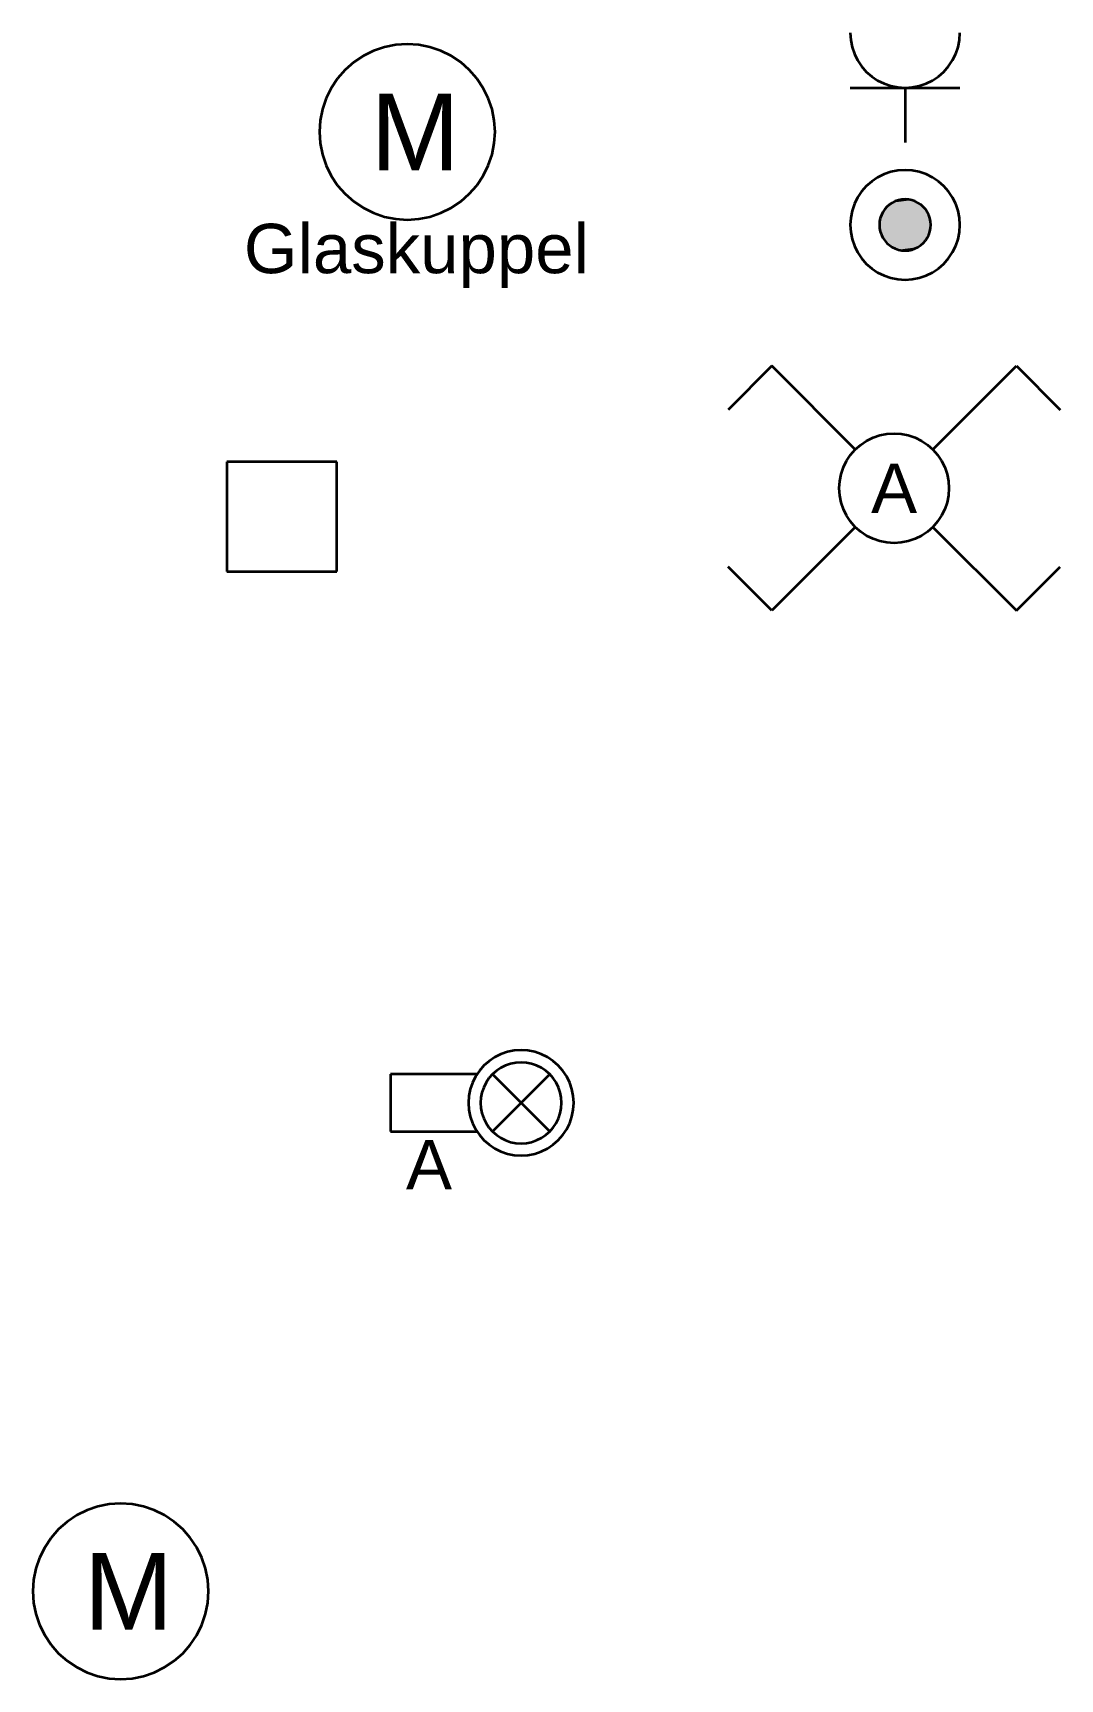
# Model space of a CAD drawing. Extents: x 800 to 1481, y 55 to 490.
# Drawn here: x 1088.06 to 1106.78, y 71.35 to 101.36 of the extents above; entities that cross this region are included whole.
import ezdxf

# ---------------------------------------------------------------- set-up
doc = ezdxf.new("R2010")
doc.units = 0
doc.layers.get('0').update_dxf_attribs({"lineweight": 18})
doc.layers.add('E_GSA', color=7, linetype='Continuous', lineweight=35, true_color=0x804000)
doc.layers.add('E_Licht', color=7, linetype='Continuous', lineweight=35, true_color=0x0080ff)
doc.styles.get("Standard").update_dxf_attribs({"font": 'arial.ttf'})

# ---------------------------------------------------------------- blocks, each defined once
blk = doc.blocks.new('LED-Deckenleuchte mit Trafotunnel-A0Q9B35DAY', base_point=(1094.576, 80.891))
at = {"color": 0, "linetype": 'ByBlock', "lineweight": -2, "ltscale": 0.35}
for p, q in [((1096.276, 82.531), (1096.194, 82.436)), ((1096.371, 82.613), (1096.276, 82.531)), ((1096.475, 82.683), (1096.371, 82.613)), ((1096.588, 82.739), (1096.475, 82.683)), ((1096.673, 82.534), (1096.586, 82.491)), ((1096.707, 82.779), (1096.588, 82.739)), ((1096.764, 82.565), (1096.673, 82.534)), ((1096.83, 82.804), (1096.707, 82.779)), ((1096.859, 82.584), (1096.764, 82.565)), ((1096.955, 82.812), (1096.83, 82.804)), ((1096.955, 82.59), (1096.859, 82.584)), ((1097.081, 82.804), (1096.955, 82.812)), ((1097.052, 82.584), (1096.955, 82.59)), ((1097.147, 82.565), (1097.052, 82.584)), ((1097.204, 82.779), (1097.081, 82.804)), ((1097.238, 82.534), (1097.147, 82.565)), ((1097.323, 82.739), (1097.204, 82.779)), ((1097.325, 82.491), (1097.238, 82.534)), ((1097.436, 82.683), (1097.323, 82.739)), ((1097.54, 82.613), (1097.436, 82.683)), ((1097.634, 82.531), (1097.54, 82.613)), ((1097.717, 82.436), (1097.634, 82.531)), ((1096.15, 82.374), (1094.576, 82.374)), ((1094.576, 82.374), (1094.576, 81.329)), ((1096.124, 82.332), (1096.068, 82.219)), ((1096.194, 82.436), (1096.124, 82.332)), ((1096.37, 82.301), (1096.316, 82.221)), ((1096.433, 82.374), (1096.37, 82.301)), ((1096.506, 82.438), (1096.433, 82.374)), ((1096.433, 82.374), (1097.478, 81.329)), ((1096.433, 81.329), (1097.478, 82.374)), ((1096.586, 82.491), (1096.506, 82.438)), ((1097.405, 82.438), (1097.325, 82.491)), ((1097.478, 82.374), (1097.405, 82.438)), ((1097.541, 82.301), (1097.478, 82.374)), ((1097.595, 82.221), (1097.541, 82.301)), ((1097.787, 82.332), (1097.717, 82.436)), ((1097.843, 82.219), (1097.787, 82.332)), ((1096.003, 81.977), (1095.995, 81.852)), ((1096.028, 82.1), (1096.003, 81.977)), ((1096.068, 82.219), (1096.028, 82.1)), ((1096.223, 81.948), (1096.217, 81.852)), ((1096.242, 82.043), (1096.223, 81.948)), ((1096.273, 82.134), (1096.242, 82.043)), ((1096.316, 82.221), (1096.273, 82.134)), ((1097.638, 82.134), (1097.595, 82.221)), ((1097.669, 82.043), (1097.638, 82.134)), ((1097.688, 81.948), (1097.669, 82.043)), ((1097.694, 81.852), (1097.688, 81.948)), ((1097.883, 82.1), (1097.843, 82.219)), ((1097.907, 81.977), (1097.883, 82.1)), ((1097.916, 81.852), (1097.907, 81.977)), ((1095.995, 81.852), (1096.003, 81.726)), ((1096.003, 81.726), (1096.028, 81.603)), ((1096.217, 81.852), (1096.223, 81.755)), ((1096.223, 81.755), (1096.242, 81.661)), ((1096.242, 81.661), (1096.273, 81.569)), ((1097.638, 81.569), (1097.669, 81.661)), ((1097.669, 81.661), (1097.688, 81.755)), ((1097.688, 81.755), (1097.694, 81.852)), ((1097.883, 81.603), (1097.907, 81.726)), ((1097.907, 81.726), (1097.916, 81.852)), ((1094.576, 81.329), (1096.15, 81.329)), ((1096.028, 81.603), (1096.068, 81.484)), ((1096.068, 81.484), (1096.124, 81.372)), ((1096.124, 81.372), (1096.194, 81.267)), ((1096.273, 81.569), (1096.316, 81.482)), ((1096.316, 81.482), (1096.37, 81.402)), ((1096.37, 81.402), (1096.433, 81.329)), ((1096.433, 81.329), (1096.506, 81.266)), ((1097.405, 81.266), (1097.478, 81.329)), ((1097.478, 81.329), (1097.541, 81.402)), ((1097.541, 81.402), (1097.595, 81.482)), ((1097.595, 81.482), (1097.638, 81.569)), ((1097.717, 81.267), (1097.787, 81.372)), ((1097.787, 81.372), (1097.843, 81.484)), ((1097.843, 81.484), (1097.883, 81.603)), ((1096.194, 81.267), (1096.276, 81.173)), ((1096.276, 81.173), (1096.371, 81.09)), ((1096.371, 81.09), (1096.475, 81.02)), ((1096.506, 81.266), (1096.586, 81.212)), ((1096.586, 81.212), (1096.673, 81.169)), ((1096.673, 81.169), (1096.764, 81.138)), ((1096.764, 81.138), (1096.859, 81.119)), ((1096.859, 81.119), (1096.955, 81.113)), ((1096.955, 81.113), (1097.052, 81.119)), ((1097.052, 81.119), (1097.147, 81.138)), ((1097.147, 81.138), (1097.238, 81.169)), ((1097.238, 81.169), (1097.325, 81.212)), ((1097.325, 81.212), (1097.405, 81.266)), ((1097.436, 81.02), (1097.54, 81.09)), ((1097.54, 81.09), (1097.634, 81.173)), ((1097.634, 81.173), (1097.717, 81.267)), ((1096.475, 81.02), (1096.588, 80.965)), ((1096.588, 80.965), (1096.707, 80.924)), ((1096.707, 80.924), (1096.83, 80.9)), ((1096.83, 80.9), (1096.955, 80.891)), ((1096.955, 80.891), (1097.081, 80.9)), ((1097.081, 80.9), (1097.204, 80.924)), ((1097.204, 80.924), (1097.323, 80.965)), ((1097.323, 80.965), (1097.436, 81.02))]:
    blk.add_line(p, q, dxfattribs=at)
blk = doc.blocks.new('Bauteilbeschriftung-A0Q9B35FAY', base_point=(1094.857, 80.277))
at = {"color": 0, "linetype": 'ByBlock', "lineweight": -2, "ltscale": 0.35, "insert": (1094.857, 81.177), "char_height": 0.9, "attachment_point": 1}
blk.add_mtext('{\\fArial;A}', dxfattribs=at)
blk = doc.blocks.new('Steckdose T13_ UP-A0Q9B36DAY', base_point=(1102.955, 99.356))
at = {"color": 0, "lineweight": -2}
for p, q in [((1102.955, 101.356), (1102.964, 101.225)), ((1102.964, 101.225), (1102.99, 101.097)), ((1104.921, 101.097), (1104.947, 101.225)), ((1104.947, 101.225), (1104.955, 101.356)), ((1102.99, 101.097), (1103.032, 100.973)), ((1103.032, 100.973), (1103.089, 100.856)), ((1103.089, 100.856), (1103.162, 100.747)), ((1104.749, 100.747), (1104.821, 100.856)), ((1104.821, 100.856), (1104.879, 100.973)), ((1104.879, 100.973), (1104.921, 101.097)), ((1103.162, 100.747), (1103.248, 100.649)), ((1103.248, 100.649), (1103.347, 100.562)), ((1103.347, 100.562), (1103.455, 100.49)), ((1104.455, 100.49), (1104.564, 100.562)), ((1104.564, 100.562), (1104.663, 100.649)), ((1104.663, 100.649), (1104.749, 100.747)), ((1102.955, 100.356), (1104.955, 100.356)), ((1103.455, 100.49), (1103.573, 100.432)), ((1103.573, 100.432), (1103.697, 100.39)), ((1103.697, 100.39), (1103.825, 100.364)), ((1103.825, 100.364), (1103.955, 100.356)), ((1103.955, 100.356), (1104.086, 100.364)), ((1103.955, 100.356), (1103.955, 99.356)), ((1104.086, 100.364), (1104.214, 100.39)), ((1104.214, 100.39), (1104.338, 100.432)), ((1104.338, 100.432), (1104.455, 100.49))]:
    blk.add_line(p, q, dxfattribs=at)
blk = doc.blocks.new('Motor allgemein-A0Q9B377AY', base_point=(1088.055, 71.348))
at = {"color": 0, "linetype": 'ByBlock', "lineweight": -2, "ltscale": 0.35}
for p, q in [((1089.043, 74.426), (1088.855, 74.333)), ((1089.241, 74.493), (1089.043, 74.426)), ((1089.447, 74.534), (1089.241, 74.493)), ((1089.655, 74.548), (1089.447, 74.534)), ((1089.864, 74.534), (1089.655, 74.548)), ((1090.07, 74.493), (1089.864, 74.534)), ((1090.268, 74.426), (1090.07, 74.493)), ((1090.455, 74.333), (1090.268, 74.426)), ((1088.681, 74.217), (1088.524, 74.079)), ((1088.855, 74.333), (1088.681, 74.217)), ((1090.629, 74.217), (1090.455, 74.333)), ((1090.787, 74.079), (1090.629, 74.217)), ((1088.386, 73.922), (1088.27, 73.748)), ((1088.524, 74.079), (1088.386, 73.922)), ((1090.925, 73.922), (1090.787, 74.079)), ((1091.041, 73.748), (1090.925, 73.922)), ((1088.177, 73.56), (1088.11, 73.362)), ((1088.27, 73.748), (1088.177, 73.56)), ((1091.134, 73.56), (1091.041, 73.748)), ((1091.201, 73.362), (1091.134, 73.56)), ((1088.11, 73.362), (1088.069, 73.157)), ((1091.242, 73.157), (1091.201, 73.362)), ((1088.069, 73.157), (1088.055, 72.948)), ((1088.055, 72.948), (1088.069, 72.739)), ((1091.255, 72.948), (1091.242, 73.157)), ((1091.242, 72.739), (1091.255, 72.948)), ((1088.069, 72.739), (1088.11, 72.534)), ((1091.201, 72.534), (1091.242, 72.739)), ((1088.11, 72.534), (1088.177, 72.335)), ((1088.177, 72.335), (1088.27, 72.148)), ((1091.041, 72.148), (1091.134, 72.335)), ((1091.134, 72.335), (1091.201, 72.534)), ((1088.27, 72.148), (1088.386, 71.974)), ((1090.925, 71.974), (1091.041, 72.148)), ((1088.386, 71.974), (1088.524, 71.816)), ((1088.524, 71.816), (1088.681, 71.678)), ((1090.629, 71.678), (1090.787, 71.816)), ((1090.787, 71.816), (1090.925, 71.974)), ((1088.681, 71.678), (1088.855, 71.562)), ((1088.855, 71.562), (1089.043, 71.469)), ((1089.043, 71.469), (1089.241, 71.402)), ((1090.07, 71.402), (1090.268, 71.469)), ((1090.268, 71.469), (1090.455, 71.562)), ((1090.455, 71.562), (1090.629, 71.678)), ((1089.241, 71.402), (1089.447, 71.361)), ((1089.447, 71.361), (1089.655, 71.348)), ((1089.655, 71.348), (1089.864, 71.361)), ((1089.864, 71.361), (1090.07, 71.402))]:
    blk.add_line(p, q, dxfattribs=at)
at = {"color": 0, "linetype": 'ByBlock', "lineweight": -2, "ltscale": 0.35, "insert": (1088.985, 73.648), "char_height": 1.4, "attachment_point": 1}
blk.add_mtext('{\\fArial;M}', dxfattribs=at)
blk = doc.blocks.new('Abzweigdose quadratisch (multi) UP-A0Q9B38RAY', base_point=(1091.594, 91.535))
at = {"color": 0, "lineweight": -2}
for p, q in [((1091.593, 93.535), (1091.593, 91.535)), ((1093.593, 93.535), (1091.593, 93.535)), ((1093.593, 91.535), (1093.593, 93.535)), ((1091.593, 91.535), (1093.593, 91.535))]:
    blk.add_line(p, q, dxfattribs=at)
blk = doc.blocks.new('Schalter_ Schema 6_ UP-A0Q9B3RRAY', base_point=(1100.729, 90.827))
at = {"color": 0, "lineweight": -2}
for p, q in [((1101.527, 95.284), (1100.729, 94.487)), ((1103.048, 93.763), (1101.527, 95.284)), ((1104.462, 93.763), (1105.984, 95.284)), ((1105.984, 95.284), (1106.781, 94.487)), ((1103.255, 93.922), (1103.373, 93.98)), ((1103.373, 93.98), (1103.497, 94.022)), ((1103.497, 94.022), (1103.625, 94.047)), ((1103.625, 94.047), (1103.755, 94.056)), ((1103.755, 94.056), (1103.886, 94.047)), ((1103.886, 94.047), (1104.014, 94.022)), ((1104.014, 94.022), (1104.138, 93.98)), ((1104.138, 93.98), (1104.255, 93.922)), ((1102.889, 93.556), (1102.962, 93.664)), ((1102.962, 93.664), (1103.048, 93.763)), ((1103.048, 93.763), (1103.147, 93.849)), ((1103.147, 93.849), (1103.255, 93.922)), ((1104.255, 93.922), (1104.364, 93.849)), ((1104.364, 93.849), (1104.463, 93.763)), ((1104.463, 93.763), (1104.549, 93.664)), ((1104.549, 93.664), (1104.621, 93.556)), ((1102.79, 93.314), (1102.832, 93.438)), ((1102.832, 93.438), (1102.889, 93.556)), ((1104.621, 93.556), (1104.679, 93.438)), ((1104.679, 93.438), (1104.721, 93.314)), ((1102.755, 93.056), (1102.764, 93.186)), ((1102.764, 92.925), (1102.755, 93.056)), ((1102.764, 93.186), (1102.79, 93.314)), ((1104.721, 93.314), (1104.747, 93.186)), ((1104.747, 93.186), (1104.755, 93.056)), ((1104.755, 93.056), (1104.747, 92.925)), ((1102.79, 92.797), (1102.764, 92.925)), ((1102.832, 92.673), (1102.79, 92.797)), ((1104.721, 92.797), (1104.679, 92.673)), ((1104.747, 92.925), (1104.721, 92.797)), ((1102.889, 92.556), (1102.832, 92.673)), ((1102.962, 92.447), (1102.889, 92.556)), ((1103.048, 92.349), (1102.962, 92.447)), ((1104.549, 92.447), (1104.463, 92.349)), ((1104.621, 92.556), (1104.549, 92.447)), ((1104.679, 92.673), (1104.621, 92.556)), ((1103.048, 92.349), (1101.527, 90.827)), ((1103.147, 92.262), (1103.048, 92.349)), ((1103.255, 92.19), (1103.147, 92.262)), ((1103.373, 92.132), (1103.255, 92.19)), ((1103.497, 92.09), (1103.373, 92.132)), ((1104.138, 92.132), (1104.014, 92.09)), ((1104.255, 92.19), (1104.138, 92.132)), ((1104.364, 92.262), (1104.255, 92.19)), ((1104.463, 92.349), (1104.364, 92.262)), ((1104.462, 92.349), (1105.984, 90.827)), ((1103.625, 92.064), (1103.497, 92.09)), ((1103.755, 92.056), (1103.625, 92.064)), ((1103.886, 92.064), (1103.755, 92.056)), ((1104.014, 92.09), (1103.886, 92.064)), ((1101.527, 90.827), (1100.729, 91.625)), ((1105.984, 90.827), (1106.781, 91.625))]:
    blk.add_line(p, q, dxfattribs=at)
blk = doc.blocks.new('Bauteilbeschriftung-A0Q9B3RTAY', base_point=(1103.336, 92.606))
at = {"color": 0, "linetype": 'ByBlock', "lineweight": -2, "ltscale": 0.35, "insert": (1103.336, 93.506), "char_height": 0.9, "attachment_point": 1}
blk.add_mtext('{\\fArial;A}', dxfattribs=at)
blk = doc.blocks.new('Klingeltaster-A0Q9B3UXAY', base_point=(1102.955, 96.856))
at = {"color": 0, "lineweight": -2}
for p, q in [((1103.573, 98.78), (1103.455, 98.722)), ((1103.697, 98.822), (1103.573, 98.78)), ((1103.825, 98.847), (1103.697, 98.822)), ((1103.955, 98.856), (1103.825, 98.847)), ((1104.086, 98.847), (1103.955, 98.856)), ((1104.214, 98.822), (1104.086, 98.847)), ((1104.338, 98.78), (1104.214, 98.822)), ((1104.455, 98.722), (1104.338, 98.78)), ((1103.162, 98.464), (1103.089, 98.356)), ((1103.248, 98.563), (1103.162, 98.464)), ((1103.347, 98.649), (1103.248, 98.563)), ((1103.455, 98.722), (1103.347, 98.649)), ((1104.564, 98.649), (1104.455, 98.722)), ((1104.663, 98.563), (1104.564, 98.649)), ((1104.749, 98.464), (1104.663, 98.563)), ((1104.821, 98.356), (1104.749, 98.464)), ((1103.032, 98.238), (1102.99, 98.114)), ((1103.089, 98.356), (1103.032, 98.238)), ((1103.584, 98.141), (1103.55, 98.09)), ((1103.624, 98.187), (1103.584, 98.141)), ((1103.671, 98.227), (1103.624, 98.187)), ((1103.721, 98.261), (1103.671, 98.227)), ((1103.776, 98.288), (1103.721, 98.261)), ((1103.834, 98.308), (1103.776, 98.288)), ((1103.894, 98.32), (1103.834, 98.308)), ((1103.955, 98.324), (1103.894, 98.32)), ((1104.017, 98.32), (1103.955, 98.324)), ((1104.077, 98.308), (1104.017, 98.32)), ((1104.135, 98.288), (1104.077, 98.308)), ((1104.189, 98.261), (1104.135, 98.288)), ((1104.24, 98.227), (1104.189, 98.261)), ((1104.286, 98.187), (1104.24, 98.227)), ((1104.327, 98.141), (1104.286, 98.187)), ((1104.361, 98.09), (1104.327, 98.141)), ((1104.879, 98.238), (1104.821, 98.356)), ((1104.921, 98.114), (1104.879, 98.238)), ((1102.964, 97.986), (1102.955, 97.856)), ((1102.955, 97.856), (1102.964, 97.725)), ((1102.99, 98.114), (1102.964, 97.986)), ((1103.491, 97.917), (1103.487, 97.856)), ((1103.487, 97.856), (1103.491, 97.795)), ((1103.503, 97.977), (1103.491, 97.917)), ((1103.523, 98.035), (1103.503, 97.977)), ((1103.55, 98.09), (1103.523, 98.035)), ((1104.388, 98.035), (1104.361, 98.09)), ((1104.408, 97.977), (1104.388, 98.035)), ((1104.42, 97.917), (1104.408, 97.977)), ((1104.424, 97.856), (1104.42, 97.917)), ((1104.42, 97.795), (1104.424, 97.856)), ((1104.947, 97.986), (1104.921, 98.114)), ((1104.955, 97.856), (1104.947, 97.986)), ((1104.947, 97.725), (1104.955, 97.856)), ((1102.964, 97.725), (1102.99, 97.597)), ((1102.99, 97.597), (1103.032, 97.473)), ((1103.491, 97.795), (1103.503, 97.734)), ((1103.503, 97.734), (1103.523, 97.677)), ((1103.523, 97.677), (1103.55, 97.622)), ((1103.55, 97.622), (1103.584, 97.571)), ((1103.584, 97.571), (1103.624, 97.525)), ((1104.286, 97.525), (1104.327, 97.571)), ((1104.327, 97.571), (1104.361, 97.622)), ((1104.361, 97.622), (1104.388, 97.677)), ((1104.388, 97.677), (1104.408, 97.734)), ((1104.408, 97.734), (1104.42, 97.795)), ((1104.879, 97.473), (1104.921, 97.597)), ((1104.921, 97.597), (1104.947, 97.725)), ((1103.032, 97.473), (1103.089, 97.356)), ((1103.089, 97.356), (1103.162, 97.247)), ((1103.162, 97.247), (1103.248, 97.149)), ((1103.624, 97.525), (1103.671, 97.484)), ((1103.671, 97.484), (1103.721, 97.45)), ((1103.721, 97.45), (1103.776, 97.423)), ((1103.776, 97.423), (1103.834, 97.404)), ((1103.834, 97.404), (1103.894, 97.392)), ((1103.894, 97.392), (1103.955, 97.388)), ((1103.955, 97.388), (1104.017, 97.392)), ((1104.017, 97.392), (1104.077, 97.404)), ((1104.077, 97.404), (1104.135, 97.423)), ((1104.135, 97.423), (1104.189, 97.45)), ((1104.189, 97.45), (1104.24, 97.484)), ((1104.24, 97.484), (1104.286, 97.525)), ((1104.663, 97.149), (1104.749, 97.247)), ((1104.749, 97.247), (1104.821, 97.356)), ((1104.821, 97.356), (1104.879, 97.473)), ((1103.248, 97.149), (1103.347, 97.062)), ((1103.347, 97.062), (1103.455, 96.99)), ((1103.455, 96.99), (1103.573, 96.932)), ((1103.573, 96.932), (1103.697, 96.89)), ((1104.214, 96.89), (1104.338, 96.932)), ((1104.338, 96.932), (1104.455, 96.99)), ((1104.455, 96.99), (1104.564, 97.062)), ((1104.564, 97.062), (1104.663, 97.149)), ((1103.697, 96.89), (1103.825, 96.864)), ((1103.825, 96.864), (1103.955, 96.856)), ((1103.955, 96.856), (1104.086, 96.864)), ((1104.086, 96.864), (1104.214, 96.89))]:
    blk.add_line(p, q, dxfattribs=at)
for points in [[(1104.361, 98.09), (1103.55, 98.09), (1104.286, 98.187)], [(1103.55, 98.09), (1104.286, 98.187), (1103.624, 98.187)], [(1104.286, 98.187), (1103.624, 98.187), (1104.189, 98.261)], [(1103.624, 98.187), (1104.189, 98.261), (1103.721, 98.261)], [(1104.189, 98.261), (1103.721, 98.261), (1104.077, 98.308)], [(1103.721, 98.261), (1104.077, 98.308), (1103.834, 98.308)], [(1104.077, 98.308), (1103.834, 98.308), (1103.955, 98.324)], [(1104.424, 97.856), (1103.487, 97.856), (1104.408, 97.977)], [(1103.487, 97.856), (1104.408, 97.977), (1103.503, 97.977)], [(1103.503, 97.734), (1104.424, 97.856), (1103.487, 97.856)], [(1104.408, 97.977), (1103.503, 97.977), (1104.361, 98.09)], [(1103.503, 97.977), (1104.361, 98.09), (1103.55, 98.09)], [(1104.408, 97.977), (1103.503, 97.977), (1104.408, 97.977)], [(1103.503, 97.977), (1104.408, 97.977), (1103.503, 97.977)], [(1104.408, 97.734), (1103.503, 97.734), (1104.424, 97.856)], [(1103.55, 97.622), (1104.408, 97.734), (1103.503, 97.734)], [(1104.408, 97.734), (1103.503, 97.734), (1104.408, 97.734)], [(1103.503, 97.734), (1104.408, 97.734), (1103.503, 97.734)], [(1104.361, 97.622), (1103.55, 97.622), (1104.408, 97.734)], [(1103.624, 97.525), (1104.361, 97.622), (1103.55, 97.622)], [(1104.286, 97.525), (1103.624, 97.525), (1104.361, 97.622)], [(1103.721, 97.45), (1104.286, 97.525), (1103.624, 97.525)], [(1104.189, 97.45), (1103.721, 97.45), (1104.286, 97.525)], [(1103.834, 97.404), (1104.189, 97.45), (1103.721, 97.45)], [(1104.077, 97.404), (1103.834, 97.404), (1104.189, 97.45)], [(1103.955, 97.388), (1104.077, 97.404), (1103.834, 97.404)]]:
    blk.add_solid(points, dxfattribs=at)
blk = doc.blocks.new('Motor allgemein-A0Q9B4F5AY', base_point=(1093.28, 97.951))
at = {"color": 0, "linetype": 'ByBlock', "lineweight": -2, "ltscale": 0.35}
for p, q in [((1094.671, 101.138), (1094.465, 101.097)), ((1094.88, 101.151), (1094.671, 101.138)), ((1095.088, 101.138), (1094.88, 101.151)), ((1095.294, 101.097), (1095.088, 101.138)), ((1094.08, 100.937), (1093.906, 100.821)), ((1094.267, 101.03), (1094.08, 100.937)), ((1094.465, 101.097), (1094.267, 101.03)), ((1095.492, 101.03), (1095.294, 101.097)), ((1095.68, 100.937), (1095.492, 101.03)), ((1095.854, 100.821), (1095.68, 100.937)), ((1093.748, 100.683), (1093.61, 100.525)), ((1093.906, 100.821), (1093.748, 100.683)), ((1096.011, 100.683), (1095.854, 100.821)), ((1096.149, 100.525), (1096.011, 100.683)), ((1093.494, 100.351), (1093.401, 100.164)), ((1093.61, 100.525), (1093.494, 100.351)), ((1096.265, 100.351), (1096.149, 100.525)), ((1096.358, 100.164), (1096.265, 100.351)), ((1093.334, 99.966), (1093.293, 99.76)), ((1093.401, 100.164), (1093.334, 99.966)), ((1096.425, 99.966), (1096.358, 100.164)), ((1096.466, 99.76), (1096.425, 99.966)), ((1093.293, 99.76), (1093.28, 99.551)), ((1096.48, 99.551), (1096.466, 99.76)), ((1093.28, 99.551), (1093.293, 99.343)), ((1093.293, 99.343), (1093.334, 99.137)), ((1096.425, 99.137), (1096.466, 99.343)), ((1096.466, 99.343), (1096.48, 99.551)), ((1093.334, 99.137), (1093.401, 98.939)), ((1096.358, 98.939), (1096.425, 99.137)), ((1093.401, 98.939), (1093.494, 98.751)), ((1093.494, 98.751), (1093.61, 98.577)), ((1096.149, 98.577), (1096.265, 98.751)), ((1096.265, 98.751), (1096.358, 98.939)), ((1093.61, 98.577), (1093.748, 98.42)), ((1096.011, 98.42), (1096.149, 98.577)), ((1093.748, 98.42), (1093.906, 98.282)), ((1093.906, 98.282), (1094.08, 98.166)), ((1094.08, 98.166), (1094.267, 98.073)), ((1095.492, 98.073), (1095.68, 98.166)), ((1095.68, 98.166), (1095.854, 98.282)), ((1095.854, 98.282), (1096.011, 98.42)), ((1094.267, 98.073), (1094.465, 98.006)), ((1094.465, 98.006), (1094.671, 97.965)), ((1094.671, 97.965), (1094.88, 97.951)), ((1094.88, 97.951), (1095.088, 97.965)), ((1095.088, 97.965), (1095.294, 98.006)), ((1095.294, 98.006), (1095.492, 98.073))]:
    blk.add_line(p, q, dxfattribs=at)
at = {"color": 0, "linetype": 'ByBlock', "lineweight": -2, "ltscale": 0.35, "insert": (1094.21, 100.251), "char_height": 1.4, "attachment_point": 1}
blk.add_mtext('{\\fArial;M}', dxfattribs=at)
blk = doc.blocks.new('Bauteilbeschriftung-A0Q9B4F7AY', base_point=(1091.902, 96.976))
at = {"color": 0, "linetype": 'ByBlock', "lineweight": -2, "ltscale": 0.35, "insert": (1091.902, 97.876), "char_height": 0.9, "attachment_point": 1}
blk.add_mtext('{\\fArial;Glaskuppel}', dxfattribs=at)

msp = doc.modelspace()

# ---------------------------------------------------------------- block references
at = {"layer": 'E_GSA', "linetype": 'Continuous', "ltscale": 0.35}
msp.add_blockref('Klingeltaster-A0Q9B3UXAY', (1102.955, 96.856), dxfattribs=at)
at = {"layer": 'E_Licht', "ltscale": 0.35}
for name, p in [('Motor allgemein-A0Q9B4F5AY', (1093.28, 97.951)), ('Bauteilbeschriftung-A0Q9B4F7AY', (1091.902, 96.976)), ('Bauteilbeschriftung-A0Q9B3RTAY', (1103.336, 92.606)), ('LED-Deckenleuchte mit Trafotunnel-A0Q9B35DAY', (1094.576, 80.891)), ('Bauteilbeschriftung-A0Q9B35FAY', (1094.857, 80.277)), ('Motor allgemein-A0Q9B377AY', (1088.055, 71.348))]:
    msp.add_blockref(name, p, dxfattribs=at)
at = {"layer": 'E_Licht', "linetype": 'Continuous', "ltscale": 0.35}
for name, p in [('Steckdose T13_ UP-A0Q9B36DAY', (1102.955, 99.356)), ('Schalter_ Schema 6_ UP-A0Q9B3RRAY', (1100.729, 90.827)), ('Abzweigdose quadratisch (multi) UP-A0Q9B38RAY', (1091.594, 91.535))]:
    msp.add_blockref(name, p, dxfattribs=at)

doc.saveas('drawing.dxf')
